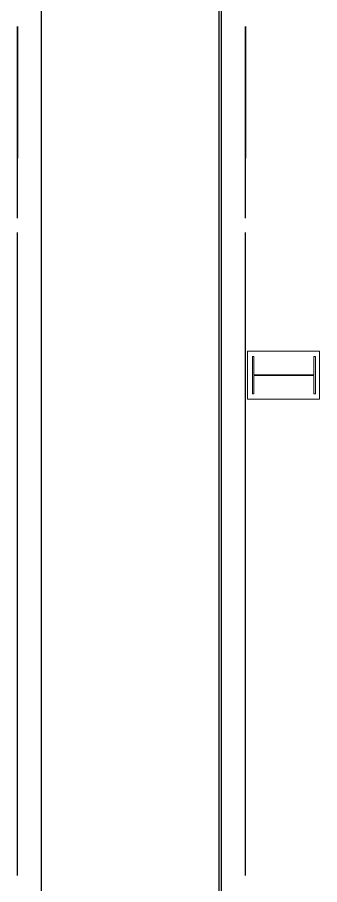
# Model space of a CAD drawing. Header units: millimetres. Extents: x 161 to 540, y 104 to 460.
# Drawn here: x 318.84 to 321.35, y 341.51 to 348.75 of the extents above; entities that cross this region are included whole.
import ezdxf

# ---------------------------------------------------------------- set-up
doc = ezdxf.new("R2010")
doc.units = ezdxf.units.MM
doc.linetypes.add('XKITLINE00', pattern=[0])
doc.layers.add('Muros', color=3, linetype='Continuous')
doc.layers.add('Parte', color=2, linetype='Continuous', lineweight=0)

# ---------------------------------------------------------------- blocks, each defined once
blk = doc.blocks.new('A$C405C2F4E')
at = {"layer": 'Parte', "color": 2, "linetype": 'XKITLINE00', "lineweight": 0}
for p, q in [((840, 9950), (240, 9950)), ((240, 9550), (240, 9950)), ((840, 9550), (840, 9950)), ((840, 9550), (240, 9550))]:
    blk.add_line(p, q, dxfattribs=at)
at = {"layer": 'Parte', "color": 3, "linetype": 'XKITLINE00', "lineweight": 0}
for p, q in [((280, 9595), (280, 9905)), ((280, 9905), (292.7, 9905)), ((292.7, 9755.76), (292.7, 9905)), ((805, 9905), (792.3, 9905)), ((792.3, 9905), (792.3, 9755.76)), ((805, 9905), (805, 9595)), ((292.955765, 9754.474184), (292.7, 9755.76)), ((292.7, 9744.24), (292.955765, 9745.525816)), ((292.7, 9595), (292.7, 9744.24)), ((293.684122, 9753.384121), (292.955765, 9754.474184)), ((292.955765, 9745.525816), (293.684122, 9746.615879)), ((293.684122, 9753.384121), (294.774184, 9752.655765)), ((293.684122, 9746.615879), (294.774184, 9747.344235)), ((294.774184, 9752.655765), (296.06, 9752.4)), ((294.774184, 9747.344235), (296.06, 9747.6)), ((296.06, 9752.4), (788.94, 9752.4)), ((296.06, 9747.6), (788.94, 9747.6)), ((790.225817, 9752.655765), (788.94, 9752.4)), ((790.225817, 9747.344235), (788.94, 9747.6)), ((791.315879, 9753.384121), (790.225817, 9752.655765)), ((791.315879, 9746.615879), (790.225817, 9747.344235)), ((792.044236, 9754.474184), (791.315879, 9753.384121)), ((791.315879, 9746.615879), (792.044236, 9745.525816)), ((792.3, 9755.76), (792.044236, 9754.474184)), ((792.044236, 9745.525816), (792.3, 9744.24)), ((792.3, 9744.24), (792.3, 9595)), ((292.7, 9595), (280, 9595)), ((805, 9595), (792.3, 9595))]:
    blk.add_line(p, q, dxfattribs=at)

msp = doc.modelspace()

# ---------------------------------------------------------------- linework, layer by layer
msp.add_line((320.5138, 455.0083), (320.5138, 334.0118))
at = {"layer": 'Muros'}
for p, q in [((319.036, 334.2118), (319.036, 455.0082)), ((320.536, 334.2118), (320.536, 455.0083)), ((318.836, 347.0709), (318.836, 348.6709)), ((318.836, 348.6709), (318.836, 347.5709)), ((320.736, 347.0709), (320.736, 348.6709)), ((320.736, 348.6709), (320.736, 347.5709)), ((318.836, 341.5882), (318.836, 346.9509)), ((320.736, 341.5882), (320.736, 346.9509))]:
    msp.add_line(p, q, dxfattribs=at)

# ---------------------------------------------------------------- block references
at = {"xscale": 0.001, "yscale": 0.001, "zscale": 0.001}
msp.add_blockref('A$C405C2F4E', (320.5138, 336.0118), dxfattribs=at)

doc.saveas('drawing.dxf')
